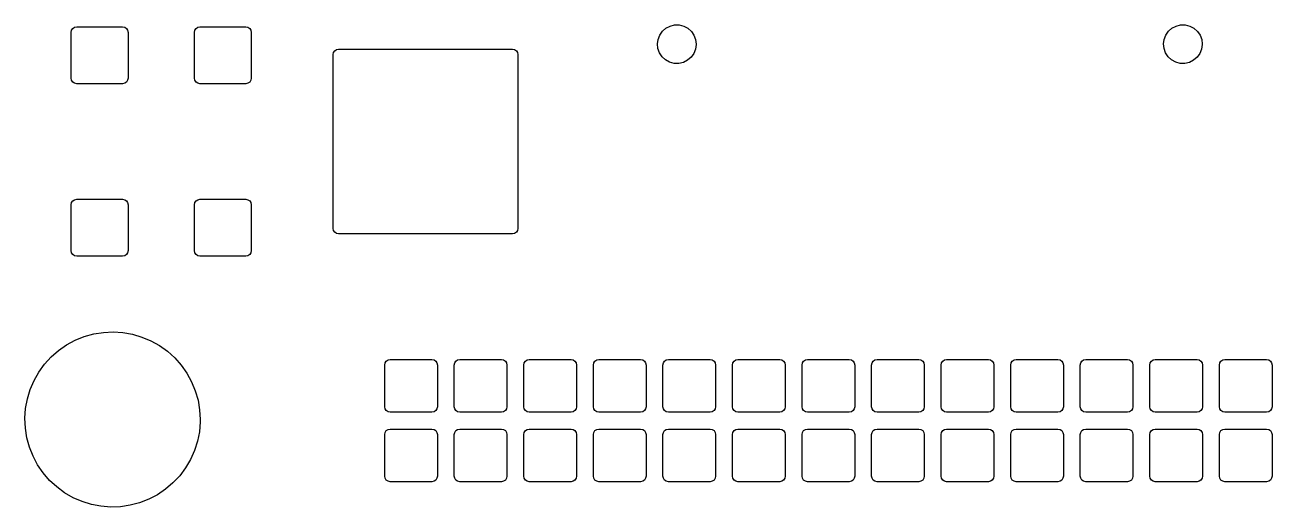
# Model space of a CAD drawing. Extents: x 0.07 to 3.94, y 0.07 to 3.93.
# Drawn here: x 0.074 to 1.867, y 0.074 to 0.768 of the extents above; entities that cross this region are included whole.
import ezdxf

# ---------------------------------------------------------------- set-up
doc = ezdxf.new("R2010")
doc.units = 0
doc.header["$MEASUREMENT"] = 0
doc.layers.add('BLACK', color=7, linetype='CONTINUOUS')

msp = doc.modelspace()

# ---------------------------------------------------------------- linework, layer by layer
at = {"layer": 'BLACK', "linetype": 'CONTINUOUS'}
for p, q in [((0.140543, 0.757016), (0.141143, 0.760029)), ((0.140543, 0.691016), (0.140543, 0.757016)), ((0.141143, 0.760029), (0.14285, 0.762584)), ((0.14285, 0.762584), (0.145404, 0.76429)), ((0.145404, 0.76429), (0.148417, 0.76489)), ((0.148417, 0.76489), (0.214417, 0.76489)), ((0.214417, 0.76489), (0.217431, 0.76429)), ((0.217431, 0.76429), (0.219985, 0.762584)), ((0.219985, 0.762584), (0.221692, 0.760029)), ((0.221692, 0.760029), (0.222291, 0.757016)), ((0.222291, 0.757016), (0.222291, 0.691016)), ((0.317709, 0.757016), (0.318308, 0.760029)), ((0.317709, 0.691016), (0.317709, 0.757016)), ((0.318308, 0.760029), (0.320015, 0.762584)), ((0.320015, 0.762584), (0.322569, 0.76429)), ((0.322569, 0.76429), (0.325583, 0.76489)), ((0.325583, 0.76489), (0.391583, 0.76489)), ((0.391583, 0.76489), (0.394596, 0.76429)), ((0.394596, 0.76429), (0.39715, 0.762584)), ((0.39715, 0.762584), (0.398857, 0.760029)), ((0.398857, 0.760029), (0.399457, 0.757016)), ((0.399457, 0.757016), (0.399457, 0.691016)), ((0.984202, 0.746932), (0.986635, 0.753172)), ((0.986635, 0.753172), (0.990486, 0.758651)), ((0.990486, 0.758651), (0.995532, 0.763054)), ((0.995532, 0.763054), (1.00148, 0.766126)), ((1.00148, 0.766126), (1.008, 0.767689)), ((1.008, 0.767689), (1.01469, 0.767654)), ((1.01469, 0.767654), (1.02119, 0.766023)), ((1.02119, 0.766023), (1.02711, 0.762889)), ((1.02711, 0.762889), (1.03211, 0.758433)), ((1.03211, 0.758433), (1.0359, 0.752914)), ((1.7118, 0.746932), (1.71423, 0.753172)), ((1.71423, 0.753172), (1.71809, 0.758651)), ((1.71809, 0.758651), (1.72313, 0.763054)), ((1.72313, 0.763054), (1.72908, 0.766126)), ((1.72908, 0.766126), (1.7356, 0.767689)), ((1.7356, 0.767689), (1.74229, 0.767654)), ((1.74229, 0.767654), (1.74879, 0.766023)), ((1.74879, 0.766023), (1.75471, 0.762889)), ((1.75471, 0.762889), (1.75971, 0.758433)), ((1.75971, 0.758433), (1.7635, 0.752914)), ((0.983328, 0.740292), (0.984202, 0.746932)), ((0.984062, 0.733635), (0.983328, 0.740292)), ((1.0359, 0.752914), (1.03827, 0.746649)), ((1.03907, 0.739416), (1.03812, 0.732786)), ((1.03827, 0.746649), (1.03907, 0.74)), ((1.03907, 0.74), (1.03907, 0.739416)), ((1.71093, 0.740292), (1.7118, 0.746932)), ((1.71166, 0.733635), (1.71093, 0.740292)), ((1.7635, 0.752914), (1.76587, 0.746649)), ((1.76667, 0.739416), (1.76572, 0.732786)), ((1.76587, 0.746649), (1.76667, 0.74)), ((1.76667, 0.74), (1.76667, 0.739416)), ((0.517126, 0.725), (0.517725, 0.728013)), ((0.517126, 0.475), (0.517126, 0.725)), ((0.517725, 0.728013), (0.519432, 0.730568)), ((0.519432, 0.730568), (0.521987, 0.732275)), ((0.521987, 0.732275), (0.525, 0.732874)), ((0.525, 0.732874), (0.775, 0.732874)), ((0.775, 0.732874), (0.778013, 0.732275)), ((0.778013, 0.732275), (0.780568, 0.730568)), ((0.780568, 0.730568), (0.782275, 0.728013)), ((0.782275, 0.728013), (0.782874, 0.725)), ((0.782874, 0.725), (0.782874, 0.475)), ((0.986364, 0.727345), (0.984062, 0.733635)), ((0.9901, 0.721787), (0.986364, 0.727345)), ((0.995053, 0.717279), (0.9901, 0.721787)), ((1.00094, 0.714083), (0.995053, 0.717279)), ((1.03172, 0.721133), (1.02663, 0.716783)), ((1.03563, 0.726572), (1.03172, 0.721133)), ((1.03812, 0.732786), (1.03563, 0.726572)), ((1.71396, 0.727345), (1.71166, 0.733635)), ((1.7177, 0.721787), (1.71396, 0.727345)), ((1.72265, 0.717279), (1.7177, 0.721787)), ((1.72854, 0.714083), (1.72265, 0.717279)), ((1.75932, 0.721133), (1.75423, 0.716783)), ((1.76323, 0.726572), (1.75932, 0.721133)), ((1.76572, 0.732786), (1.76323, 0.726572)), ((1.00742, 0.712384), (1.00094, 0.714083)), ((1.01411, 0.712279), (1.00742, 0.712384)), ((1.02064, 0.713774), (1.01411, 0.712279)), ((1.02663, 0.716783), (1.02064, 0.713774)), ((1.73502, 0.712384), (1.72854, 0.714083)), ((1.74171, 0.712279), (1.73502, 0.712384)), ((1.74824, 0.713774), (1.74171, 0.712279)), ((1.75423, 0.716783), (1.74824, 0.713774)), ((0.141143, 0.688002), (0.140543, 0.691016)), ((0.14285, 0.685448), (0.141143, 0.688002)), ((0.145404, 0.683741), (0.14285, 0.685448)), ((0.148417, 0.683142), (0.145404, 0.683741)), ((0.214417, 0.683142), (0.148417, 0.683142)), ((0.217431, 0.683741), (0.214417, 0.683142)), ((0.219985, 0.685448), (0.217431, 0.683741)), ((0.221692, 0.688002), (0.219985, 0.685448)), ((0.222291, 0.691016), (0.221692, 0.688002)), ((0.318308, 0.688002), (0.317709, 0.691016)), ((0.320015, 0.685448), (0.318308, 0.688002)), ((0.322569, 0.683741), (0.320015, 0.685448)), ((0.325583, 0.683142), (0.322569, 0.683741)), ((0.391583, 0.683142), (0.325583, 0.683142)), ((0.394596, 0.683741), (0.391583, 0.683142)), ((0.39715, 0.685448), (0.394596, 0.683741)), ((0.398857, 0.688002), (0.39715, 0.685448)), ((0.399457, 0.691016), (0.398857, 0.688002)), ((0.140543, 0.508984), (0.141143, 0.511998)), ((0.140543, 0.442984), (0.140543, 0.508984)), ((0.141143, 0.511998), (0.14285, 0.514552)), ((0.14285, 0.514552), (0.145404, 0.516259)), ((0.145404, 0.516259), (0.148417, 0.516858)), ((0.148417, 0.516858), (0.214417, 0.516858)), ((0.214417, 0.516858), (0.217431, 0.516259)), ((0.217431, 0.516259), (0.219985, 0.514552)), ((0.219985, 0.514552), (0.221692, 0.511998)), ((0.221692, 0.511998), (0.222291, 0.508984)), ((0.222291, 0.508984), (0.222291, 0.442984)), ((0.317709, 0.508984), (0.318308, 0.511998)), ((0.317709, 0.442984), (0.317709, 0.508984)), ((0.318308, 0.511998), (0.320015, 0.514552)), ((0.320015, 0.514552), (0.322569, 0.516259)), ((0.322569, 0.516259), (0.325583, 0.516858)), ((0.325583, 0.516858), (0.391583, 0.516858)), ((0.391583, 0.516858), (0.394596, 0.516259)), ((0.394596, 0.516259), (0.39715, 0.514552)), ((0.39715, 0.514552), (0.398857, 0.511998)), ((0.398857, 0.511998), (0.399457, 0.508984)), ((0.399457, 0.508984), (0.399457, 0.442984)), ((0.517725, 0.471987), (0.517126, 0.475)), ((0.519432, 0.469432), (0.517725, 0.471987)), ((0.521987, 0.467725), (0.519432, 0.469432)), ((0.525, 0.467126), (0.521987, 0.467725)), ((0.775, 0.467126), (0.525, 0.467126)), ((0.778013, 0.467725), (0.775, 0.467126)), ((0.780568, 0.469432), (0.778013, 0.467725)), ((0.782275, 0.471987), (0.780568, 0.469432)), ((0.782874, 0.475), (0.782275, 0.471987)), ((0.141143, 0.439971), (0.140543, 0.442984)), ((0.14285, 0.437416), (0.141143, 0.439971)), ((0.145404, 0.43571), (0.14285, 0.437416)), ((0.148417, 0.43511), (0.145404, 0.43571)), ((0.214417, 0.43511), (0.148417, 0.43511)), ((0.217431, 0.43571), (0.214417, 0.43511)), ((0.219985, 0.437416), (0.217431, 0.43571)), ((0.221692, 0.439971), (0.219985, 0.437416)), ((0.222291, 0.442984), (0.221692, 0.439971)), ((0.318308, 0.439971), (0.317709, 0.442984)), ((0.320015, 0.437416), (0.318308, 0.439971)), ((0.322569, 0.43571), (0.320015, 0.437416)), ((0.325583, 0.43511), (0.322569, 0.43571)), ((0.391583, 0.43511), (0.325583, 0.43511)), ((0.394596, 0.43571), (0.391583, 0.43511)), ((0.39715, 0.437416), (0.394596, 0.43571)), ((0.398857, 0.439971), (0.39715, 0.437416)), ((0.399457, 0.442984), (0.398857, 0.439971)), ((0.1594, 0.319263), (0.172947, 0.323045)), ((0.172947, 0.323045), (0.186831, 0.325294)), ((0.186831, 0.325294), (0.20088, 0.325981)), ((0.20088, 0.325981), (0.214917, 0.325098)), ((0.214917, 0.325098), (0.228769, 0.322656)), ((0.122436, 0.299277), (0.133986, 0.307304)), ((0.133986, 0.307304), (0.146359, 0.313994)), ((0.146359, 0.313994), (0.1594, 0.319263)), ((0.228769, 0.322656), (0.242262, 0.318684)), ((0.242262, 0.318684), (0.255228, 0.313234)), ((0.255228, 0.313234), (0.267506, 0.306372)), ((0.267506, 0.306372), (0.278942, 0.298184)), ((0.102369, 0.279626), (0.111853, 0.290012)), ((0.111853, 0.290012), (0.122436, 0.299277)), ((0.278942, 0.298184), (0.289395, 0.288773)), ((0.289395, 0.288773), (0.298733, 0.278255)), ((0.094102, 0.268247), (0.102369, 0.279626)), ((0.298733, 0.278255), (0.306841, 0.266761)), ((0.59126, 0.278425), (0.591859, 0.281438)), ((0.59126, 0.218425), (0.59126, 0.278425)), ((0.591859, 0.281438), (0.593566, 0.283993)), ((0.593566, 0.283993), (0.596121, 0.2857)), ((0.596121, 0.2857), (0.599134, 0.286299)), ((0.599134, 0.286299), (0.659134, 0.286299)), ((0.659134, 0.286299), (0.662147, 0.2857)), ((0.662147, 0.2857), (0.664702, 0.283993)), ((0.664702, 0.283993), (0.666409, 0.281438)), ((0.666409, 0.281438), (0.667008, 0.278425)), ((0.667008, 0.278425), (0.667008, 0.218425)), ((0.69126, 0.278425), (0.691859, 0.281438)), ((0.69126, 0.218425), (0.69126, 0.278425)), ((0.691859, 0.281438), (0.693566, 0.283993)), ((0.693566, 0.283993), (0.696121, 0.2857)), ((0.696121, 0.2857), (0.699134, 0.286299)), ((0.699134, 0.286299), (0.759134, 0.286299)), ((0.759134, 0.286299), (0.762147, 0.2857)), ((0.762147, 0.2857), (0.764702, 0.283993)), ((0.764702, 0.283993), (0.766409, 0.281438)), ((0.766409, 0.281438), (0.767008, 0.278425)), ((0.767008, 0.278425), (0.767008, 0.218425)), ((0.79126, 0.278425), (0.791859, 0.281438)), ((0.79126, 0.218425), (0.79126, 0.278425)), ((0.791859, 0.281438), (0.793566, 0.283993)), ((0.793566, 0.283993), (0.796121, 0.2857)), ((0.796121, 0.2857), (0.799134, 0.286299)), ((0.799134, 0.286299), (0.859134, 0.286299)), ((0.859134, 0.286299), (0.862147, 0.2857)), ((0.862147, 0.2857), (0.864702, 0.283993)), ((0.864702, 0.283993), (0.866409, 0.281438)), ((0.866409, 0.281438), (0.867008, 0.278425)), ((0.867008, 0.278425), (0.867008, 0.218425)), ((0.89126, 0.278425), (0.891859, 0.281438)), ((0.89126, 0.218425), (0.89126, 0.278425)), ((0.891859, 0.281438), (0.893566, 0.283993)), ((0.893566, 0.283993), (0.896121, 0.2857)), ((0.896121, 0.2857), (0.899134, 0.286299)), ((0.899134, 0.286299), (0.959134, 0.286299)), ((0.959134, 0.286299), (0.962147, 0.2857)), ((0.962147, 0.2857), (0.964702, 0.283993)), ((0.964702, 0.283993), (0.966409, 0.281438)), ((0.966409, 0.281438), (0.967008, 0.278425)), ((0.967008, 0.278425), (0.967008, 0.218425)), ((0.99126, 0.278425), (0.991859, 0.281438)), ((0.99126, 0.218425), (0.99126, 0.278425)), ((0.991859, 0.281438), (0.993566, 0.283993)), ((0.993566, 0.283993), (0.996121, 0.2857)), ((0.996121, 0.2857), (0.999134, 0.286299)), ((0.999134, 0.286299), (1.05913, 0.286299)), ((1.05913, 0.286299), (1.06215, 0.2857)), ((1.06215, 0.2857), (1.0647, 0.283993)), ((1.0647, 0.283993), (1.06641, 0.281438)), ((1.06641, 0.281438), (1.06701, 0.278425)), ((1.06701, 0.278425), (1.06701, 0.218425)), ((1.09126, 0.278425), (1.09186, 0.281438)), ((1.09126, 0.218425), (1.09126, 0.278425)), ((1.09186, 0.281438), (1.09357, 0.283993)), ((1.09357, 0.283993), (1.09612, 0.2857)), ((1.09612, 0.2857), (1.09913, 0.286299)), ((1.09913, 0.286299), (1.15913, 0.286299)), ((1.15913, 0.286299), (1.16215, 0.2857)), ((1.16215, 0.2857), (1.1647, 0.283993)), ((1.1647, 0.283993), (1.16641, 0.281438)), ((1.16641, 0.281438), (1.16701, 0.278425)), ((1.16701, 0.278425), (1.16701, 0.218425)), ((1.19126, 0.278425), (1.19186, 0.281438)), ((1.19126, 0.218425), (1.19126, 0.278425)), ((1.19186, 0.281438), (1.19357, 0.283993)), ((1.19357, 0.283993), (1.19612, 0.2857)), ((1.19612, 0.2857), (1.19913, 0.286299)), ((1.19913, 0.286299), (1.25913, 0.286299)), ((1.25913, 0.286299), (1.26215, 0.2857)), ((1.26215, 0.2857), (1.2647, 0.283993)), ((1.2647, 0.283993), (1.26641, 0.281438)), ((1.26641, 0.281438), (1.26701, 0.278425)), ((1.26701, 0.278425), (1.26701, 0.218425)), ((1.29126, 0.278425), (1.29186, 0.281438)), ((1.29126, 0.218425), (1.29126, 0.278425)), ((1.29186, 0.281438), (1.29357, 0.283993)), ((1.29357, 0.283993), (1.29612, 0.2857)), ((1.29612, 0.2857), (1.29913, 0.286299)), ((1.29913, 0.286299), (1.35913, 0.286299)), ((1.35913, 0.286299), (1.36215, 0.2857)), ((1.36215, 0.2857), (1.3647, 0.283993)), ((1.3647, 0.283993), (1.36641, 0.281438)), ((1.36641, 0.281438), (1.36701, 0.278425)), ((1.36701, 0.278425), (1.36701, 0.218425)), ((1.39126, 0.278425), (1.39186, 0.281438)), ((1.39126, 0.218425), (1.39126, 0.278425)), ((1.39186, 0.281438), (1.39357, 0.283993)), ((1.39357, 0.283993), (1.39612, 0.2857)), ((1.39612, 0.2857), (1.39913, 0.286299)), ((1.39913, 0.286299), (1.45913, 0.286299)), ((1.45913, 0.286299), (1.46215, 0.2857)), ((1.46215, 0.2857), (1.4647, 0.283993)), ((1.4647, 0.283993), (1.46641, 0.281438)), ((1.46641, 0.281438), (1.46701, 0.278425)), ((1.46701, 0.278425), (1.46701, 0.218425)), ((1.49126, 0.278425), (1.49186, 0.281438)), ((1.49126, 0.218425), (1.49126, 0.278425)), ((1.49186, 0.281438), (1.49357, 0.283993)), ((1.49357, 0.283993), (1.49612, 0.2857)), ((1.49612, 0.2857), (1.49913, 0.286299)), ((1.49913, 0.286299), (1.55913, 0.286299)), ((1.55913, 0.286299), (1.56215, 0.2857)), ((1.56215, 0.2857), (1.5647, 0.283993)), ((1.5647, 0.283993), (1.56641, 0.281438)), ((1.56641, 0.281438), (1.56701, 0.278425)), ((1.56701, 0.278425), (1.56701, 0.218425)), ((1.59126, 0.278425), (1.59186, 0.281438)), ((1.59126, 0.218425), (1.59126, 0.278425)), ((1.59186, 0.281438), (1.59357, 0.283993)), ((1.59357, 0.283993), (1.59612, 0.2857)), ((1.59612, 0.2857), (1.59913, 0.286299)), ((1.59913, 0.286299), (1.65913, 0.286299)), ((1.65913, 0.286299), (1.66215, 0.2857)), ((1.66215, 0.2857), (1.6647, 0.283993)), ((1.6647, 0.283993), (1.66641, 0.281438)), ((1.66641, 0.281438), (1.66701, 0.278425)), ((1.66701, 0.278425), (1.66701, 0.218425)), ((1.69126, 0.278425), (1.69186, 0.281438)), ((1.69126, 0.218425), (1.69126, 0.278425)), ((1.69186, 0.281438), (1.69357, 0.283993)), ((1.69357, 0.283993), (1.69612, 0.2857)), ((1.69612, 0.2857), (1.69913, 0.286299)), ((1.69913, 0.286299), (1.75913, 0.286299)), ((1.75913, 0.286299), (1.76215, 0.2857)), ((1.76215, 0.2857), (1.7647, 0.283993)), ((1.7647, 0.283993), (1.76641, 0.281438)), ((1.76641, 0.281438), (1.76701, 0.278425)), ((1.76701, 0.278425), (1.76701, 0.218425)), ((1.79126, 0.278425), (1.79186, 0.281438)), ((1.79126, 0.218425), (1.79126, 0.278425)), ((1.79186, 0.281438), (1.79357, 0.283993)), ((1.79357, 0.283993), (1.79612, 0.2857)), ((1.79612, 0.2857), (1.79913, 0.286299)), ((1.79913, 0.286299), (1.85913, 0.286299)), ((1.85913, 0.286299), (1.86215, 0.2857)), ((1.86215, 0.2857), (1.8647, 0.283993)), ((1.8647, 0.283993), (1.86641, 0.281438)), ((1.86641, 0.281438), (1.86701, 0.278425)), ((1.86701, 0.278425), (1.86701, 0.218425)), ((0.081614, 0.243089), (0.087154, 0.256017)), ((0.087154, 0.256017), (0.094102, 0.268247)), ((0.306841, 0.266761), (0.313617, 0.254436)), ((0.313617, 0.254436), (0.318977, 0.241432)), ((0.077548, 0.229624), (0.081614, 0.243089)), ((0.318977, 0.241432), (0.322853, 0.227912)), ((0.074028, 0.201759), (0.075009, 0.21579)), ((0.075009, 0.21579), (0.077548, 0.229624)), ((0.322853, 0.227912), (0.325199, 0.214043)), ((0.591859, 0.215412), (0.59126, 0.218425)), ((0.593566, 0.212857), (0.591859, 0.215412)), ((0.666409, 0.215412), (0.664702, 0.212857)), ((0.667008, 0.218425), (0.666409, 0.215412)), ((0.691859, 0.215412), (0.69126, 0.218425)), ((0.693566, 0.212857), (0.691859, 0.215412)), ((0.766409, 0.215412), (0.764702, 0.212857)), ((0.767008, 0.218425), (0.766409, 0.215412)), ((0.791859, 0.215412), (0.79126, 0.218425)), ((0.793566, 0.212857), (0.791859, 0.215412)), ((0.866409, 0.215412), (0.864702, 0.212857)), ((0.867008, 0.218425), (0.866409, 0.215412)), ((0.891859, 0.215412), (0.89126, 0.218425)), ((0.893566, 0.212857), (0.891859, 0.215412)), ((0.966409, 0.215412), (0.964702, 0.212857)), ((0.967008, 0.218425), (0.966409, 0.215412)), ((0.991859, 0.215412), (0.99126, 0.218425)), ((0.993566, 0.212857), (0.991859, 0.215412)), ((1.06641, 0.215412), (1.0647, 0.212857)), ((1.06701, 0.218425), (1.06641, 0.215412)), ((1.09186, 0.215412), (1.09126, 0.218425)), ((1.09357, 0.212857), (1.09186, 0.215412)), ((1.16641, 0.215412), (1.1647, 0.212857)), ((1.16701, 0.218425), (1.16641, 0.215412)), ((1.19186, 0.215412), (1.19126, 0.218425)), ((1.19357, 0.212857), (1.19186, 0.215412)), ((1.26641, 0.215412), (1.2647, 0.212857)), ((1.26701, 0.218425), (1.26641, 0.215412)), ((1.29186, 0.215412), (1.29126, 0.218425)), ((1.29357, 0.212857), (1.29186, 0.215412)), ((1.36641, 0.215412), (1.3647, 0.212857)), ((1.36701, 0.218425), (1.36641, 0.215412)), ((1.39186, 0.215412), (1.39126, 0.218425)), ((1.39357, 0.212857), (1.39186, 0.215412)), ((1.46641, 0.215412), (1.4647, 0.212857)), ((1.46701, 0.218425), (1.46641, 0.215412)), ((1.49186, 0.215412), (1.49126, 0.218425)), ((1.49357, 0.212857), (1.49186, 0.215412)), ((1.56641, 0.215412), (1.5647, 0.212857)), ((1.56701, 0.218425), (1.56641, 0.215412)), ((1.59186, 0.215412), (1.59126, 0.218425)), ((1.59357, 0.212857), (1.59186, 0.215412)), ((1.66641, 0.215412), (1.6647, 0.212857)), ((1.66701, 0.218425), (1.66641, 0.215412)), ((1.69186, 0.215412), (1.69126, 0.218425)), ((1.69357, 0.212857), (1.69186, 0.215412)), ((1.76641, 0.215412), (1.7647, 0.212857)), ((1.76701, 0.218425), (1.76641, 0.215412)), ((1.79186, 0.215412), (1.79126, 0.218425)), ((1.79357, 0.212857), (1.79186, 0.215412)), ((1.86641, 0.215412), (1.8647, 0.212857)), ((1.86701, 0.218425), (1.86641, 0.215412)), ((0.074617, 0.187706), (0.074028, 0.201759)), ((0.325199, 0.214043), (0.325984, 0.2)), ((0.325984, 0.2), (0.325935, 0.196482)), ((0.596121, 0.211151), (0.593566, 0.212857)), ((0.599134, 0.210551), (0.596121, 0.211151)), ((0.659134, 0.210551), (0.599134, 0.210551)), ((0.662147, 0.211151), (0.659134, 0.210551)), ((0.664702, 0.212857), (0.662147, 0.211151)), ((0.696121, 0.211151), (0.693566, 0.212857)), ((0.699134, 0.210551), (0.696121, 0.211151)), ((0.759134, 0.210551), (0.699134, 0.210551)), ((0.762147, 0.211151), (0.759134, 0.210551)), ((0.764702, 0.212857), (0.762147, 0.211151)), ((0.796121, 0.211151), (0.793566, 0.212857)), ((0.799134, 0.210551), (0.796121, 0.211151)), ((0.859134, 0.210551), (0.799134, 0.210551)), ((0.862147, 0.211151), (0.859134, 0.210551)), ((0.864702, 0.212857), (0.862147, 0.211151)), ((0.896121, 0.211151), (0.893566, 0.212857)), ((0.899134, 0.210551), (0.896121, 0.211151)), ((0.959134, 0.210551), (0.899134, 0.210551)), ((0.962147, 0.211151), (0.959134, 0.210551)), ((0.964702, 0.212857), (0.962147, 0.211151)), ((0.996121, 0.211151), (0.993566, 0.212857)), ((0.999134, 0.210551), (0.996121, 0.211151)), ((1.05913, 0.210551), (0.999134, 0.210551)), ((1.06215, 0.211151), (1.05913, 0.210551)), ((1.0647, 0.212857), (1.06215, 0.211151)), ((1.09612, 0.211151), (1.09357, 0.212857)), ((1.09913, 0.210551), (1.09612, 0.211151)), ((1.15913, 0.210551), (1.09913, 0.210551)), ((1.16215, 0.211151), (1.15913, 0.210551)), ((1.1647, 0.212857), (1.16215, 0.211151)), ((1.19612, 0.211151), (1.19357, 0.212857)), ((1.19913, 0.210551), (1.19612, 0.211151)), ((1.25913, 0.210551), (1.19913, 0.210551)), ((1.26215, 0.211151), (1.25913, 0.210551)), ((1.2647, 0.212857), (1.26215, 0.211151)), ((1.29612, 0.211151), (1.29357, 0.212857)), ((1.29913, 0.210551), (1.29612, 0.211151)), ((1.35913, 0.210551), (1.29913, 0.210551)), ((1.36215, 0.211151), (1.35913, 0.210551)), ((1.3647, 0.212857), (1.36215, 0.211151)), ((1.39612, 0.211151), (1.39357, 0.212857)), ((1.39913, 0.210551), (1.39612, 0.211151)), ((1.45913, 0.210551), (1.39913, 0.210551)), ((1.46215, 0.211151), (1.45913, 0.210551)), ((1.4647, 0.212857), (1.46215, 0.211151)), ((1.49612, 0.211151), (1.49357, 0.212857)), ((1.49913, 0.210551), (1.49612, 0.211151)), ((1.55913, 0.210551), (1.49913, 0.210551)), ((1.56215, 0.211151), (1.55913, 0.210551)), ((1.5647, 0.212857), (1.56215, 0.211151)), ((1.59612, 0.211151), (1.59357, 0.212857)), ((1.59913, 0.210551), (1.59612, 0.211151)), ((1.65913, 0.210551), (1.59913, 0.210551)), ((1.66215, 0.211151), (1.65913, 0.210551)), ((1.6647, 0.212857), (1.66215, 0.211151)), ((1.69612, 0.211151), (1.69357, 0.212857)), ((1.69913, 0.210551), (1.69612, 0.211151)), ((1.75913, 0.210551), (1.69913, 0.210551)), ((1.76215, 0.211151), (1.75913, 0.210551)), ((1.7647, 0.212857), (1.76215, 0.211151)), ((1.79612, 0.211151), (1.79357, 0.212857)), ((1.79913, 0.210551), (1.79612, 0.211151)), ((1.85913, 0.210551), (1.79913, 0.210551)), ((1.86215, 0.211151), (1.85913, 0.210551)), ((1.8647, 0.212857), (1.86215, 0.211151)), ((0.076769, 0.173806), (0.074617, 0.187706)), ((0.324758, 0.182466), (0.322026, 0.168669)), ((0.325935, 0.196482), (0.324758, 0.182466)), ((0.59126, 0.178425), (0.591859, 0.181438)), ((0.591859, 0.181438), (0.593566, 0.183993)), ((0.593566, 0.183993), (0.596121, 0.1857)), ((0.596121, 0.1857), (0.599134, 0.186299)), ((0.599134, 0.186299), (0.659134, 0.186299)), ((0.659134, 0.186299), (0.662147, 0.1857)), ((0.662147, 0.1857), (0.664702, 0.183993)), ((0.664702, 0.183993), (0.666409, 0.181438)), ((0.666409, 0.181438), (0.667008, 0.178425)), ((0.69126, 0.178425), (0.691859, 0.181438)), ((0.691859, 0.181438), (0.693566, 0.183993)), ((0.693566, 0.183993), (0.696121, 0.1857)), ((0.696121, 0.1857), (0.699134, 0.186299)), ((0.699134, 0.186299), (0.759134, 0.186299)), ((0.759134, 0.186299), (0.762147, 0.1857)), ((0.762147, 0.1857), (0.764702, 0.183993)), ((0.764702, 0.183993), (0.766409, 0.181438)), ((0.766409, 0.181438), (0.767008, 0.178425)), ((0.79126, 0.178425), (0.791859, 0.181438)), ((0.791859, 0.181438), (0.793566, 0.183993)), ((0.793566, 0.183993), (0.796121, 0.1857)), ((0.796121, 0.1857), (0.799134, 0.186299)), ((0.799134, 0.186299), (0.859134, 0.186299)), ((0.859134, 0.186299), (0.862147, 0.1857)), ((0.862147, 0.1857), (0.864702, 0.183993)), ((0.864702, 0.183993), (0.866409, 0.181438)), ((0.866409, 0.181438), (0.867008, 0.178425)), ((0.89126, 0.178425), (0.891859, 0.181438)), ((0.891859, 0.181438), (0.893566, 0.183993)), ((0.893566, 0.183993), (0.896121, 0.1857)), ((0.896121, 0.1857), (0.899134, 0.186299)), ((0.899134, 0.186299), (0.959134, 0.186299)), ((0.959134, 0.186299), (0.962147, 0.1857)), ((0.962147, 0.1857), (0.964702, 0.183993)), ((0.964702, 0.183993), (0.966409, 0.181438)), ((0.966409, 0.181438), (0.967008, 0.178425)), ((0.99126, 0.178425), (0.991859, 0.181438)), ((0.991859, 0.181438), (0.993566, 0.183993)), ((0.993566, 0.183993), (0.996121, 0.1857)), ((0.996121, 0.1857), (0.999134, 0.186299)), ((0.999134, 0.186299), (1.05913, 0.186299)), ((1.05913, 0.186299), (1.06215, 0.1857)), ((1.06215, 0.1857), (1.0647, 0.183993)), ((1.0647, 0.183993), (1.06641, 0.181438)), ((1.06641, 0.181438), (1.06701, 0.178425)), ((1.09126, 0.178425), (1.09186, 0.181438)), ((1.09186, 0.181438), (1.09357, 0.183993)), ((1.09357, 0.183993), (1.09612, 0.1857)), ((1.09612, 0.1857), (1.09913, 0.186299)), ((1.09913, 0.186299), (1.15913, 0.186299)), ((1.15913, 0.186299), (1.16215, 0.1857)), ((1.16215, 0.1857), (1.1647, 0.183993)), ((1.1647, 0.183993), (1.16641, 0.181438)), ((1.16641, 0.181438), (1.16701, 0.178425)), ((1.19126, 0.178425), (1.19186, 0.181438)), ((1.19186, 0.181438), (1.19357, 0.183993)), ((1.19357, 0.183993), (1.19612, 0.1857)), ((1.19612, 0.1857), (1.19913, 0.186299)), ((1.19913, 0.186299), (1.25913, 0.186299)), ((1.25913, 0.186299), (1.26215, 0.1857)), ((1.26215, 0.1857), (1.2647, 0.183993)), ((1.2647, 0.183993), (1.26641, 0.181438)), ((1.26641, 0.181438), (1.26701, 0.178425)), ((1.29126, 0.178425), (1.29186, 0.181438)), ((1.29186, 0.181438), (1.29357, 0.183993)), ((1.29357, 0.183993), (1.29612, 0.1857)), ((1.29612, 0.1857), (1.29913, 0.186299)), ((1.29913, 0.186299), (1.35913, 0.186299)), ((1.35913, 0.186299), (1.36215, 0.1857)), ((1.36215, 0.1857), (1.3647, 0.183993)), ((1.3647, 0.183993), (1.36641, 0.181438)), ((1.36641, 0.181438), (1.36701, 0.178425)), ((1.39126, 0.178425), (1.39186, 0.181438)), ((1.39186, 0.181438), (1.39357, 0.183993)), ((1.39357, 0.183993), (1.39612, 0.1857)), ((1.39612, 0.1857), (1.39913, 0.186299)), ((1.39913, 0.186299), (1.45913, 0.186299)), ((1.45913, 0.186299), (1.46215, 0.1857)), ((1.46215, 0.1857), (1.4647, 0.183993)), ((1.4647, 0.183993), (1.46641, 0.181438)), ((1.46641, 0.181438), (1.46701, 0.178425)), ((1.49126, 0.178425), (1.49186, 0.181438)), ((1.49186, 0.181438), (1.49357, 0.183993)), ((1.49357, 0.183993), (1.49612, 0.1857)), ((1.49612, 0.1857), (1.49913, 0.186299)), ((1.49913, 0.186299), (1.55913, 0.186299)), ((1.55913, 0.186299), (1.56215, 0.1857)), ((1.56215, 0.1857), (1.5647, 0.183993)), ((1.5647, 0.183993), (1.56641, 0.181438)), ((1.56641, 0.181438), (1.56701, 0.178425)), ((1.59126, 0.178425), (1.59186, 0.181438)), ((1.59186, 0.181438), (1.59357, 0.183993)), ((1.59357, 0.183993), (1.59612, 0.1857)), ((1.59612, 0.1857), (1.59913, 0.186299)), ((1.59913, 0.186299), (1.65913, 0.186299)), ((1.65913, 0.186299), (1.66215, 0.1857)), ((1.66215, 0.1857), (1.6647, 0.183993)), ((1.6647, 0.183993), (1.66641, 0.181438)), ((1.66641, 0.181438), (1.66701, 0.178425)), ((1.69126, 0.178425), (1.69186, 0.181438)), ((1.69186, 0.181438), (1.69357, 0.183993)), ((1.69357, 0.183993), (1.69612, 0.1857)), ((1.69612, 0.1857), (1.69913, 0.186299)), ((1.69913, 0.186299), (1.75913, 0.186299)), ((1.75913, 0.186299), (1.76215, 0.1857)), ((1.76215, 0.1857), (1.7647, 0.183993)), ((1.7647, 0.183993), (1.76641, 0.181438)), ((1.76641, 0.181438), (1.76701, 0.178425)), ((1.79126, 0.178425), (1.79186, 0.181438)), ((1.79186, 0.181438), (1.79357, 0.183993)), ((1.79357, 0.183993), (1.79612, 0.1857)), ((1.79612, 0.1857), (1.79913, 0.186299)), ((1.79913, 0.186299), (1.85913, 0.186299)), ((1.85913, 0.186299), (1.86215, 0.1857)), ((1.86215, 0.1857), (1.8647, 0.183993)), ((1.8647, 0.183993), (1.86641, 0.181438)), ((1.86641, 0.181438), (1.86701, 0.178425)), ((0.080457, 0.160233), (0.076769, 0.173806)), ((0.322026, 0.168669), (0.317773, 0.155262)), ((0.59126, 0.118425), (0.59126, 0.178425)), ((0.667008, 0.178425), (0.667008, 0.118425)), ((0.69126, 0.118425), (0.69126, 0.178425)), ((0.767008, 0.178425), (0.767008, 0.118425)), ((0.79126, 0.118425), (0.79126, 0.178425)), ((0.867008, 0.178425), (0.867008, 0.118425)), ((0.89126, 0.118425), (0.89126, 0.178425)), ((0.967008, 0.178425), (0.967008, 0.118425)), ((0.99126, 0.118425), (0.99126, 0.178425)), ((1.06701, 0.178425), (1.06701, 0.118425)), ((1.09126, 0.118425), (1.09126, 0.178425)), ((1.16701, 0.178425), (1.16701, 0.118425)), ((1.19126, 0.118425), (1.19126, 0.178425)), ((1.26701, 0.178425), (1.26701, 0.118425)), ((1.29126, 0.118425), (1.29126, 0.178425)), ((1.36701, 0.178425), (1.36701, 0.118425)), ((1.39126, 0.118425), (1.39126, 0.178425)), ((1.46701, 0.178425), (1.46701, 0.118425)), ((1.49126, 0.118425), (1.49126, 0.178425)), ((1.56701, 0.178425), (1.56701, 0.118425)), ((1.59126, 0.118425), (1.59126, 0.178425)), ((1.66701, 0.178425), (1.66701, 0.118425)), ((1.69126, 0.118425), (1.69126, 0.178425)), ((1.76701, 0.178425), (1.76701, 0.118425)), ((1.79126, 0.118425), (1.79126, 0.178425)), ((1.86701, 0.178425), (1.86701, 0.118425)), ((0.085634, 0.147156), (0.080457, 0.160233)), ((0.092238, 0.134737), (0.085634, 0.147156)), ((0.317773, 0.155262), (0.312052, 0.142413)), ((0.100184, 0.123131), (0.092238, 0.134737)), ((0.304935, 0.130281), (0.29651, 0.119019)), ((0.312052, 0.142413), (0.304935, 0.130281)), ((0.109375, 0.112484), (0.100184, 0.123131)), ((0.119695, 0.102927), (0.109375, 0.112484)), ((0.286881, 0.108766), (0.27617, 0.09965)), ((0.29651, 0.119019), (0.286881, 0.108766)), ((0.591859, 0.115412), (0.59126, 0.118425)), ((0.593566, 0.112857), (0.591859, 0.115412)), ((0.596121, 0.111151), (0.593566, 0.112857)), ((0.599134, 0.110551), (0.596121, 0.111151)), ((0.659134, 0.110551), (0.599134, 0.110551)), ((0.662147, 0.111151), (0.659134, 0.110551)), ((0.664702, 0.112857), (0.662147, 0.111151)), ((0.666409, 0.115412), (0.664702, 0.112857)), ((0.667008, 0.118425), (0.666409, 0.115412)), ((0.691859, 0.115412), (0.69126, 0.118425)), ((0.693566, 0.112857), (0.691859, 0.115412)), ((0.696121, 0.111151), (0.693566, 0.112857)), ((0.699134, 0.110551), (0.696121, 0.111151)), ((0.759134, 0.110551), (0.699134, 0.110551)), ((0.762147, 0.111151), (0.759134, 0.110551)), ((0.764702, 0.112857), (0.762147, 0.111151)), ((0.766409, 0.115412), (0.764702, 0.112857)), ((0.767008, 0.118425), (0.766409, 0.115412)), ((0.791859, 0.115412), (0.79126, 0.118425)), ((0.793566, 0.112857), (0.791859, 0.115412)), ((0.796121, 0.111151), (0.793566, 0.112857)), ((0.799134, 0.110551), (0.796121, 0.111151)), ((0.859134, 0.110551), (0.799134, 0.110551)), ((0.862147, 0.111151), (0.859134, 0.110551)), ((0.864702, 0.112857), (0.862147, 0.111151)), ((0.866409, 0.115412), (0.864702, 0.112857)), ((0.867008, 0.118425), (0.866409, 0.115412)), ((0.891859, 0.115412), (0.89126, 0.118425)), ((0.893566, 0.112857), (0.891859, 0.115412)), ((0.896121, 0.111151), (0.893566, 0.112857)), ((0.899134, 0.110551), (0.896121, 0.111151)), ((0.959134, 0.110551), (0.899134, 0.110551)), ((0.962147, 0.111151), (0.959134, 0.110551)), ((0.964702, 0.112857), (0.962147, 0.111151)), ((0.966409, 0.115412), (0.964702, 0.112857)), ((0.967008, 0.118425), (0.966409, 0.115412)), ((0.991859, 0.115412), (0.99126, 0.118425)), ((0.993566, 0.112857), (0.991859, 0.115412)), ((0.996121, 0.111151), (0.993566, 0.112857)), ((0.999134, 0.110551), (0.996121, 0.111151)), ((1.05913, 0.110551), (0.999134, 0.110551)), ((1.06215, 0.111151), (1.05913, 0.110551)), ((1.0647, 0.112857), (1.06215, 0.111151)), ((1.06641, 0.115412), (1.0647, 0.112857)), ((1.06701, 0.118425), (1.06641, 0.115412)), ((1.09186, 0.115412), (1.09126, 0.118425)), ((1.09357, 0.112857), (1.09186, 0.115412)), ((1.09612, 0.111151), (1.09357, 0.112857)), ((1.09913, 0.110551), (1.09612, 0.111151)), ((1.15913, 0.110551), (1.09913, 0.110551)), ((1.16215, 0.111151), (1.15913, 0.110551)), ((1.1647, 0.112857), (1.16215, 0.111151)), ((1.16641, 0.115412), (1.1647, 0.112857)), ((1.16701, 0.118425), (1.16641, 0.115412)), ((1.19186, 0.115412), (1.19126, 0.118425)), ((1.19357, 0.112857), (1.19186, 0.115412)), ((1.19612, 0.111151), (1.19357, 0.112857)), ((1.19913, 0.110551), (1.19612, 0.111151)), ((1.25913, 0.110551), (1.19913, 0.110551)), ((1.26215, 0.111151), (1.25913, 0.110551)), ((1.2647, 0.112857), (1.26215, 0.111151)), ((1.26641, 0.115412), (1.2647, 0.112857)), ((1.26701, 0.118425), (1.26641, 0.115412)), ((1.29186, 0.115412), (1.29126, 0.118425)), ((1.29357, 0.112857), (1.29186, 0.115412)), ((1.29612, 0.111151), (1.29357, 0.112857)), ((1.29913, 0.110551), (1.29612, 0.111151)), ((1.35913, 0.110551), (1.29913, 0.110551)), ((1.36215, 0.111151), (1.35913, 0.110551)), ((1.3647, 0.112857), (1.36215, 0.111151)), ((1.36641, 0.115412), (1.3647, 0.112857)), ((1.36701, 0.118425), (1.36641, 0.115412)), ((1.39186, 0.115412), (1.39126, 0.118425)), ((1.39357, 0.112857), (1.39186, 0.115412)), ((1.39612, 0.111151), (1.39357, 0.112857)), ((1.39913, 0.110551), (1.39612, 0.111151)), ((1.45913, 0.110551), (1.39913, 0.110551)), ((1.46215, 0.111151), (1.45913, 0.110551)), ((1.4647, 0.112857), (1.46215, 0.111151)), ((1.46641, 0.115412), (1.4647, 0.112857)), ((1.46701, 0.118425), (1.46641, 0.115412)), ((1.49186, 0.115412), (1.49126, 0.118425)), ((1.49357, 0.112857), (1.49186, 0.115412)), ((1.49612, 0.111151), (1.49357, 0.112857)), ((1.49913, 0.110551), (1.49612, 0.111151)), ((1.55913, 0.110551), (1.49913, 0.110551)), ((1.56215, 0.111151), (1.55913, 0.110551)), ((1.5647, 0.112857), (1.56215, 0.111151)), ((1.56641, 0.115412), (1.5647, 0.112857)), ((1.56701, 0.118425), (1.56641, 0.115412)), ((1.59186, 0.115412), (1.59126, 0.118425)), ((1.59357, 0.112857), (1.59186, 0.115412)), ((1.59612, 0.111151), (1.59357, 0.112857)), ((1.59913, 0.110551), (1.59612, 0.111151)), ((1.65913, 0.110551), (1.59913, 0.110551)), ((1.66215, 0.111151), (1.65913, 0.110551)), ((1.6647, 0.112857), (1.66215, 0.111151)), ((1.66641, 0.115412), (1.6647, 0.112857)), ((1.66701, 0.118425), (1.66641, 0.115412)), ((1.69186, 0.115412), (1.69126, 0.118425)), ((1.69357, 0.112857), (1.69186, 0.115412)), ((1.69612, 0.111151), (1.69357, 0.112857)), ((1.69913, 0.110551), (1.69612, 0.111151)), ((1.75913, 0.110551), (1.69913, 0.110551)), ((1.76215, 0.111151), (1.75913, 0.110551)), ((1.7647, 0.112857), (1.76215, 0.111151)), ((1.76641, 0.115412), (1.7647, 0.112857)), ((1.76701, 0.118425), (1.76641, 0.115412)), ((1.79186, 0.115412), (1.79126, 0.118425)), ((1.79357, 0.112857), (1.79186, 0.115412)), ((1.79612, 0.111151), (1.79357, 0.112857)), ((1.79913, 0.110551), (1.79612, 0.111151)), ((1.85913, 0.110551), (1.79913, 0.110551)), ((1.86215, 0.111151), (1.85913, 0.110551)), ((1.8647, 0.112857), (1.86215, 0.111151)), ((1.86641, 0.115412), (1.8647, 0.112857)), ((1.86701, 0.118425), (1.86641, 0.115412)), ((0.131016, 0.094581), (0.119695, 0.102927)), ((0.143197, 0.087548), (0.131016, 0.094581)), ((0.264509, 0.091785), (0.252045, 0.085268)), ((0.27617, 0.09965), (0.264509, 0.091785)), ((0.156085, 0.081917), (0.143197, 0.087548)), ((0.169522, 0.077758), (0.156085, 0.081917)), ((0.183338, 0.075122), (0.169522, 0.077758)), ((0.197362, 0.074043), (0.183338, 0.075122)), ((0.211418, 0.074534), (0.197362, 0.074043)), ((0.225333, 0.076589), (0.211418, 0.074534)), ((0.238931, 0.080182), (0.225333, 0.076589)), ((0.252045, 0.085268), (0.238931, 0.080182))]:
    msp.add_line(p, q, dxfattribs=at)

doc.saveas('drawing.dxf')
